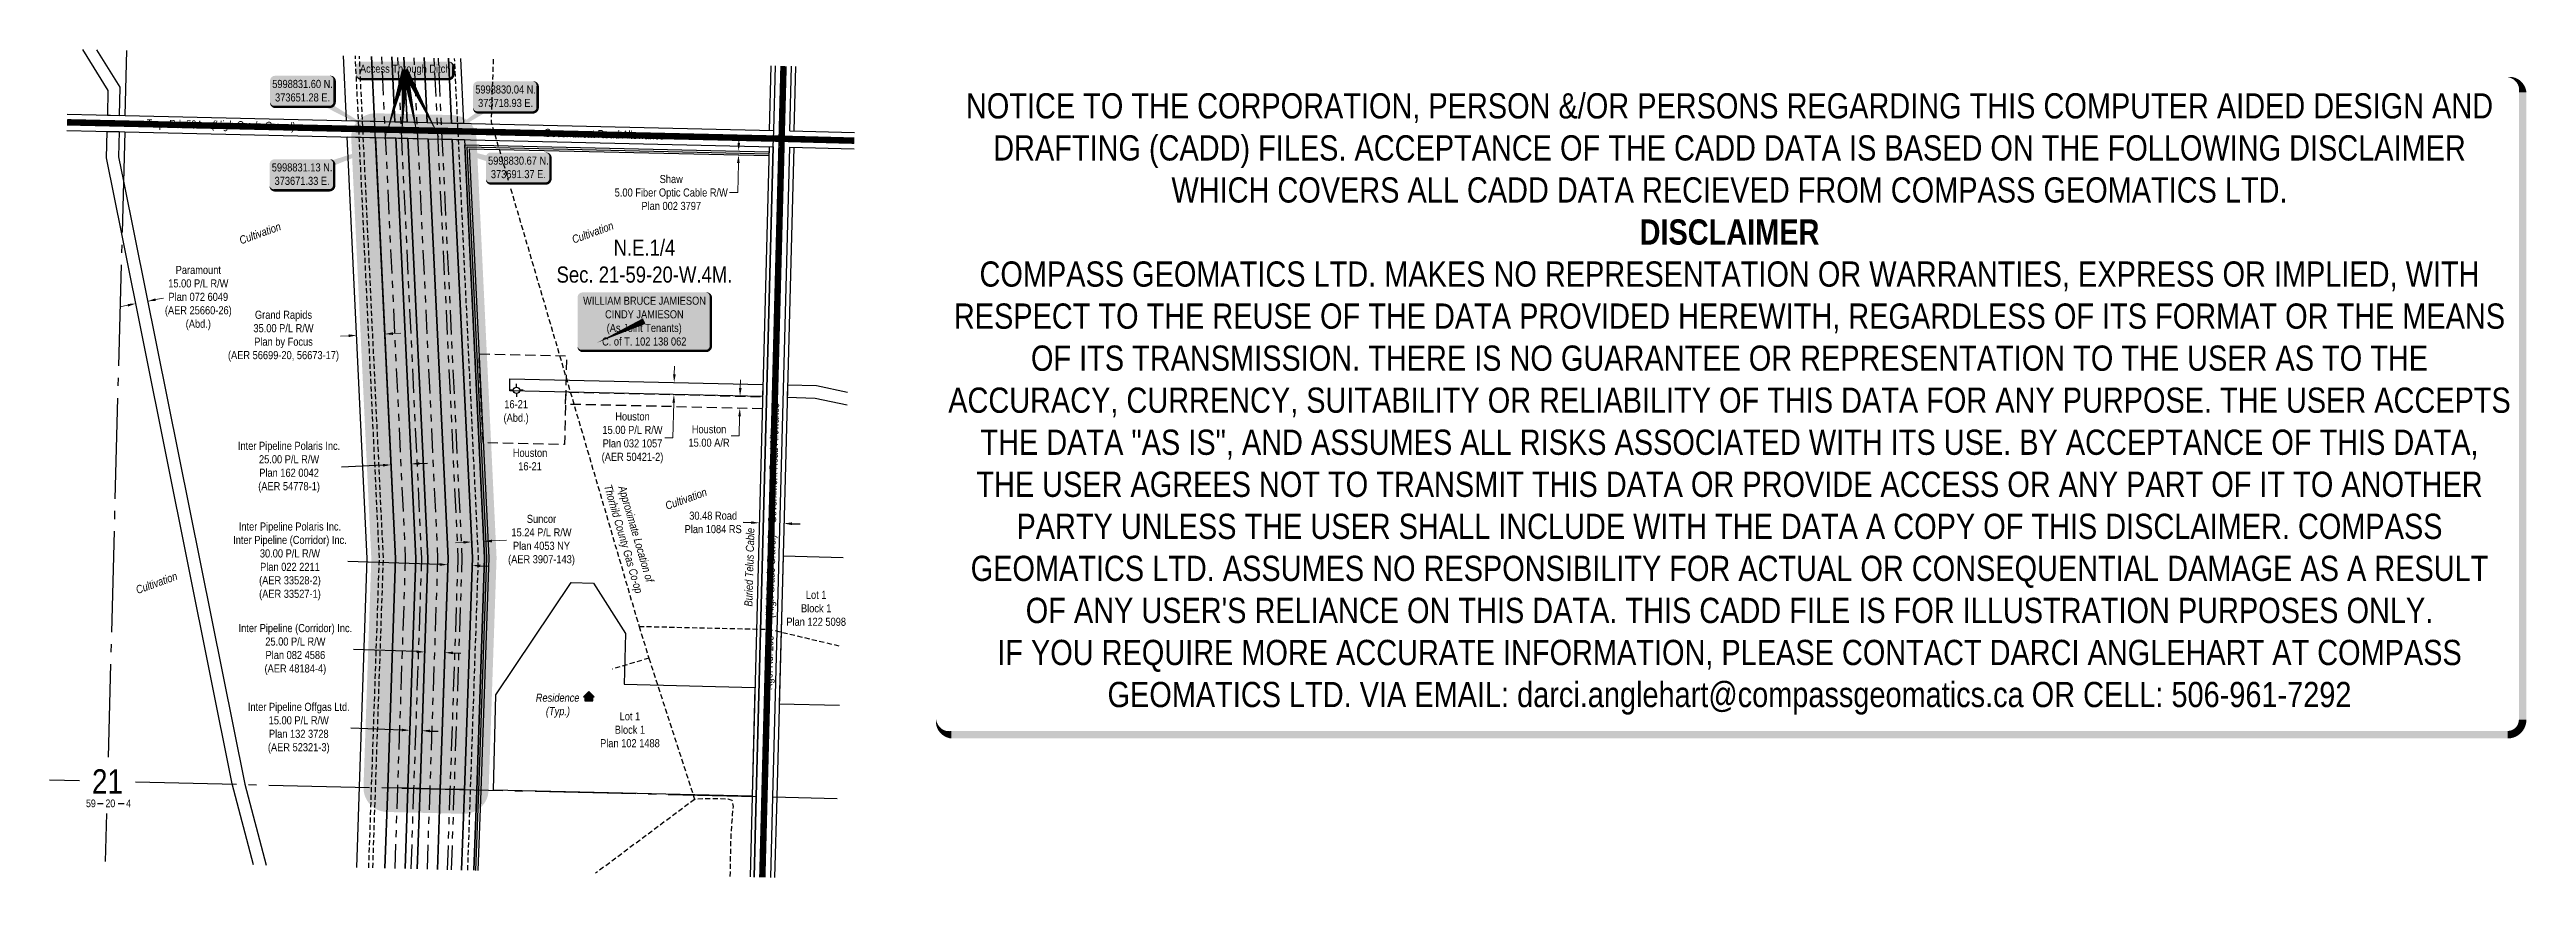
# Model space of a CAD drawing. Extents: x 373235 to 376303, y 5997911 to 5998941.
import ezdxf
from ezdxf.enums import TextEntityAlignment as Align

# ---------------------------------------------------------------- set-up
doc = ezdxf.new("R2010")
doc.units = 0
doc.header["$LTSCALE"] = 5
doc.header["$PDSIZE"] = 0.5
for name, pattern in [('foc-ACCESSROAD', [3.75, 2.5, -1.25]), ('foc-DRILLPATH', [14.75, 6, -1.75, 1.75, -1.75, 1.75, -1.75]), ('foc-QUARTERLINE', [33, 25, -3, 2, -3]), ('UG_PIPE', [1.875, 1.25, -0.625])]:
    doc.linetypes.add(name, pattern=pattern)
doc.layers.get('Defpoints').update_dxf_attribs({"color": 9})
for name, color, linetype in [('10', 1, 'Continuous'), ('9', 3, 'Continuous'), ('AS-CABLE', 224, 'foc-CABLE'), ('AS-OWNER', 7, 'Continuous'), ('AS-PIPE-UG', 44, 'UG_PIPE'), ('AS-PIPE-UG-T', 44, 'Continuous'), ('AS-RESIDENCE', 14, 'Continuous'), ('AS-ROADS', 254, 'Continuous'), ('AS-TELEPHONE-T', 224, 'Continuous'), ('AS-TELUS', 224, 'foc-TEL'), ('C-RW', 13, 'Continuous'), ('C-SYMBOL', 7, 'Continuous'), ('DETAIL-T', 7, 'Continuous'), ('F-AR', 190, 'foc-ACCESSROAD'), ('F-RW', 190, 'Continuous'), ('F-WS', 190, 'foc-ACCESSROAD'), ('F-WS-S', 8, 'Continuous'), ('L-QSEC', 8, 'foc-QUARTERLINE'), ('L-ROAD-T', 7, 'Continuous'), ('L-SEC', 7, 'Continuous'), ('L-SECLBL', 7, 'Continuous'), ('L-TITLEDB', 4, 'Continuous'), ('L-TITLEDB-T', 4, 'Continuous'), ('P-BUFFER-H 30m', 51, 'Continuous'), ('P-PDRILLPATH', 12, 'foc-DRILLPATH'), ('P-PROPOSED', 10, 'Continuous'), ('P-PROPOSED-T', 10, 'Continuous')]:
    doc.layers.add(name, color=color, linetype=linetype)
doc.layers.add('DISCLAIMER', color=7, linetype='Continuous', plot=False)
doc.layers.add('F-RW-T', color=190, linetype='Continuous', lineweight=9)
doc.layers.add('T-TEXT', color=48, linetype='Continuous', lineweight=18)
for name, color, linetype, true_color in [('P-REPAIR-BLUE-H', 7, 'Continuous', 0xa0d6fd), ('P-REPAIR-BROWN-H', 7, 'Continuous', 0xe7d5cf), ('P-REPAIR-GREEN-H', 7, 'Continuous', 0xd9ffb3), ('P-REPAIR-PURPLE-H', 7, 'Continuous', 0xeeddfd)]:
    doc.layers.add(name, color=color, linetype=linetype, true_color=true_color)
doc.styles.add('175L', font='ARIALN.TTF', dxfattribs={"height": 20})
doc.styles.add('80', font='ARIALN.TTF', dxfattribs={"height": 10})
doc.styles.add('80CG', font='ARIALN.TTF', dxfattribs={"height": 10})
doc.styles.add('80L', font='ARIALN.TTF', dxfattribs={"height": 10})
doc.styles.add('80LS', font='ARIALNI.TTF', dxfattribs={"height": 10})
doc.styles.add('foc-LtypeFont', font='ARIALN.TTF', dxfattribs={"height": 7.35})
doc.styles.add('SIMPLEX', font='ARIALN.TTF')
doc.linetypes.add('foc-CABLE', pattern='A,2,-1,["C",foc-LtypeFont,S=0.2,R=0,X=-0.625,Y=-0.75],-1.24,8', length=12.24)
doc.linetypes.add('foc-TEL', pattern='A,2,-1,["T",foc-LtypeFont,S=0.2,R=0,X=-0.425,Y=-0.75],-1.24,8', length=12.24)
doc.linetypes.add('foc-TEL-NOLINE', pattern='A,0,-2,["T",foc-LtypeFont,S=0.2,R=0,X=-0.425,Y=-0.75],-10.24', length=12.24)
doc.dimstyles.new('Compass 5 000', dxfattribs={"dimscale": 5, "dimtxt": 9, "dimasz": 2, "dimexe": 0.2, "dimexo": 0.0625, "dimgap": 0.5, "dimtad": 0, "dimtih": 1, "dimtoh": 1, "dimzin": 0, "dimdsep": 46, "dimtxsty": '80CG', "dimcen": 0.1, "dimse1": 1, "dimse2": 1, "dimclrd": 256, "dimclrt": 256, "dimaunit": 1, "dimadec": 4, "dimazin": 0, "dimtfac": 0.06, "dimtofl": 0, "dimtmove": 0, "dimatfit": 1, "dimfxl": 0.2, "dimtolj": 1, "dimtzin": 0, "dimlwd": -1, "dimarcsym": 0})

# ---------------------------------------------------------------- blocks, each defined once
blk = doc.blocks.new('L-SECLBL')
at = {"layer": '9', "color": 7}
for p, q in [((-5.1, -27.8), (-12.3, -27.8)), ((20.7, -27.8), (13.5, -27.8))]:
    blk.add_line(p, q, dxfattribs=at)
at = {"layer": '10', "color": 2, "style": 'SIMPLEX'}
blk.add_attdef('SEC', text='', height=30, dxfattribs=at).set_placement((0, 0), align=Align.MIDDLE)
at = {"layer": '10', "color": 5, "style": '80L'}
blk.add_attdef('TWP', text='', height=9.5, dxfattribs=at).set_placement((-14.4, -27.4), align=Align.MIDDLE_RIGHT)
blk.add_attdef('RGE', text='', height=9.5, dxfattribs=at).set_placement((3.6, -27.4), align=Align.MIDDLE_CENTER)
blk.add_attdef('MER', text='', height=9.5, dxfattribs=at).set_placement((23.2, -27.4), align=Align.MIDDLE_LEFT)
blk = doc.blocks.new('*D434')
at = {"layer": 'Defpoints', "color": 0, "transparency": 16777216}
for p in [(373682, 5998115.7), (373697, 5998115.2), (373681.4, 5998097.5)]:
    blk.add_point(p, dxfattribs=at)
at = {"layer": 'P-PROPOSED-T', "color": 240, "transparency": 16777216}
for p, q in [((373671.4, 5998097.8), (373608.3, 5998100)), ((373706.4, 5998096.6), (373716.4, 5998096.3))]:
    blk.add_line(p, q, dxfattribs=at)
for points in [[(373671.5, 5998099.5), (373671.4, 5998096.2), (373681.4, 5998097.5)], [(373706.5, 5998098.3), (373706.3, 5998095), (373696.4, 5998097)]]:
    blk.add_solid(points, dxfattribs=at)
at = {"layer": 'P-PROPOSED-T', "transparency": 16777216, "insert": (373543.8, 5998100), "char_height": 10, "attachment_point": 5, "style": '80CG'}
blk.add_mtext('\\A1;Inter Pipeline Offgas Ltd.\\P15.00 P/L R/W\\PPlan 132 3728\\P(AER 52321-3)', dxfattribs=at)
blk = doc.blocks.new('*D435')
at = {"layer": 'Defpoints', "color": 0, "transparency": 16777216}
for p in [(373700.4, 5998214), (373725.4, 5998213.1), (373699.7, 5998194.5)]:
    blk.add_point(p, dxfattribs=at)
at = {"layer": 'P-PROPOSED-T', "color": 240, "transparency": 16777216}
for p, q in [((373689.7, 5998194.9), (373611.4, 5998197.6)), ((373734.7, 5998193.3), (373744.7, 5998193))]:
    blk.add_line(p, q, dxfattribs=at)
for points in [[(373689.8, 5998196.5), (373689.7, 5998193.2), (373699.7, 5998194.5)], [(373734.8, 5998195), (373734.7, 5998191.7), (373724.7, 5998193.7)]]:
    blk.add_solid(points, dxfattribs=at)
at = {"layer": 'P-PROPOSED-T', "transparency": 16777216, "insert": (373539.6, 5998197.6), "char_height": 10, "attachment_point": 5, "style": '80CG'}
blk.add_mtext('\\A1;Inter Pipeline (Corridor) Inc.\\P25.00 P/L R/W\\PPlan 082 4586\\P(AER 48184-4)', dxfattribs=at)
blk = doc.blocks.new('*D436')
at = {"layer": 'Defpoints', "color": 0, "transparency": 16777216}
for p in [(373728.4, 5998302.6), (373727.5, 5998273.6), (373757.4, 5998272.5)]:
    blk.add_point(p, dxfattribs=at)
at = {"layer": 'P-PROPOSED-T', "color": 240, "transparency": 16777216}
for p, q in [((373718.5, 5998302.9), (373604.7, 5998306.8)), ((373768.4, 5998301.2), (373778.4, 5998300.9))]:
    blk.add_line(p, q, dxfattribs=at)
for points in [[(373718.5, 5998304.6), (373718.4, 5998301.3), (373728.4, 5998302.6)], [(373768.5, 5998302.9), (373768.4, 5998299.6), (373758.4, 5998301.6)]]:
    blk.add_solid(points, dxfattribs=at)
at = {"layer": 'P-PROPOSED-T', "transparency": 16777216, "insert": (373532.9, 5998306.8), "char_height": 10, "attachment_point": 5, "style": '80CG'}
blk.add_mtext('\\A1;Inter Pipeline Polaris Inc.\\PInter Pipeline (Corridor) Inc. \\P30.00 P/L R/W\\PPlan 022 2211\\P(AER 33528-2)\\P(AER 33527-1)', dxfattribs=at)
blk = doc.blocks.new('*D437')
at = {"layer": 'Defpoints', "color": 0, "transparency": 16777216}
for p in [(373754.8, 5998394), (373770, 5998394.8), (373773, 5998331.5)]:
    blk.add_point(p, dxfattribs=at)
at = {"layer": 'F-RW-T', "transparency": 16777216}
for p, q in [((373747.8, 5998330.3), (373737.8, 5998329.8)), ((373783, 5998332), (373801.2, 5998332.9))]:
    blk.add_line(p, q, dxfattribs=at)
for points in [[(373747.7, 5998332), (373747.9, 5998328.7), (373757.8, 5998330.8)], [(373782.9, 5998333.7), (373783.1, 5998330.3), (373773, 5998331.5)]]:
    blk.add_solid(points, dxfattribs=at)
at = {"layer": 'F-RW-T', "transparency": 16777216, "insert": (373844.4, 5998332.9), "char_height": 10, "attachment_point": 5, "style": '80CG'}
blk.add_mtext('\\A1;Suncor\\P15.24 P/L R/W\\PPlan 4053 NY\\P(AER 3907-143)', dxfattribs=at)
blk = doc.blocks.new('*D438')
at = {"layer": 'Defpoints', "color": 0, "transparency": 16777216}
for p in [(373356.6, 5998629), (373374, 5998466), (373388.8, 5998469)]:
    blk.add_point(p, dxfattribs=at)
at = {"layer": 'F-RW-T', "transparency": 16777216}
for p, q in [((373366.4, 5998631), (373376.2, 5998633)), ((373332, 5998624.1), (373322.2, 5998622.1))]:
    blk.add_line(p, q, dxfattribs=at)
for points in [[(373366.1, 5998632.6), (373366.7, 5998629.4), (373356.6, 5998629)], [(373331.7, 5998625.7), (373332.3, 5998622.4), (373341.8, 5998626.1)]]:
    blk.add_solid(points, dxfattribs=at)
at = {"layer": 'F-RW-T', "transparency": 16777216, "insert": (373419.4, 5998633), "char_height": 10, "attachment_point": 5, "style": '80CG'}
blk.add_mtext('\\A1;Paramount\\P15.00 P/L R/W\\PPlan 072 6049\\P(AER 25660-26)\\P(Abd.)', dxfattribs=at)
blk = doc.blocks.new('*D439')
at = {"layer": 'Defpoints', "color": 0, "transparency": 16777216}
for p in [(373615.4, 5998588.2), (373615.4, 5998586.8), (373650.3, 5998589.9)]:
    blk.add_point(p, dxfattribs=at)
at = {"layer": 'F-RW-T', "transparency": 16777216}
for p, q in [((373605.4, 5998586.3), (373595.5, 5998585.8)), ((373660.4, 5998588.9), (373670.4, 5998589.4))]:
    blk.add_line(p, q, dxfattribs=at)
for points in [[(373605.4, 5998588), (373605.5, 5998584.6), (373615.4, 5998586.8)], [(373660.3, 5998590.6), (373660.5, 5998587.3), (373650.4, 5998588.4)]]:
    blk.add_solid(points, dxfattribs=at)
at = {"layer": 'F-RW-T', "transparency": 16777216, "insert": (373524.9, 5998585.8), "char_height": 10, "attachment_point": 5, "style": '80CG'}
blk.add_mtext('\\A1;Grand Rapids\\P35.00 P/L R/W\\PPlan by Focus\\P(AER 56699-20, 56673-17)', dxfattribs=at)
blk = doc.blocks.new('*D440')
at = {"layer": 'Defpoints', "color": 0, "transparency": 16777216}
for p in [(374116.3, 5998437.6), (374146.8, 5998436.9), (374114.1, 5998354.5)]:
    blk.add_point(p, dxfattribs=at)
at = {"layer": 'L-TITLEDB-T', "transparency": 16777216}
for p, q in [((374104.1, 5998354.7), (374094.1, 5998355)), ((374154.6, 5998353.4), (374164.6, 5998353.1))]:
    blk.add_line(p, q, dxfattribs=at)
for points in [[(374104.2, 5998356.4), (374104.1, 5998353.1), (374114.1, 5998354.5)], [(374154.6, 5998355.1), (374154.5, 5998351.7), (374144.6, 5998353.7)]]:
    blk.add_solid(points, dxfattribs=at)
at = {"layer": 'L-TITLEDB-T', "transparency": 16777216, "insert": (374057, 5998355), "char_height": 10, "attachment_point": 5, "style": '80CG'}
blk.add_mtext('\\A1;30.48 Road\\PPlan 1084 RS', dxfattribs=at)
blk = doc.blocks.new('*D442')
at = {"layer": 'Defpoints', "color": 0, "transparency": 16777216}
for p in [(373928.8, 5998818.7), (373928.7, 5998813.7), (374088.4, 5998810.2)]:
    blk.add_point(p, dxfattribs=at)
at = {"layer": 'F-RW-T', "transparency": 16777216}
for p, q in [((374088.8, 5998825.2), (374089, 5998835.2)), ((374088.2, 5998800.2), (374087.4, 5998763.7)), ((374087.4, 5998763.7), (374077.4, 5998763.7))]:
    blk.add_line(p, q, dxfattribs=at)
for points in [[(374087.1, 5998825.2), (374090.4, 5998825.1), (374088.5, 5998815.2)], [(374086.5, 5998800.2), (374089.9, 5998800.2), (374088.4, 5998810.2)]]:
    blk.add_solid(points, dxfattribs=at)
at = {"layer": 'F-RW-T', "transparency": 16777216, "insert": (374005.1, 5998763.7), "char_height": 10, "attachment_point": 5, "style": '80CG'}
blk.add_mtext('\\A1;Shaw\\P5.00 Fiber Optic Cable R/W\\PPlan 002 3797', dxfattribs=at)
blk = doc.blocks.new('GABD')
for p, q in [((-0.81, 0), (-1.62, 0)), ((0, 0.81), (0, 1.62)), ((1.62, 0), (0.81, 0)), ((0, -0.81), (0, -1.62))]:
    blk.add_line(p, q)
blk.add_circle((0, 0), 0.8)
blk = doc.blocks.new('*U447')
h = blk.add_hatch(color=254)
edge = h.paths.add_edge_path()
edge.add_line((-34, -20), (34, -20))
edge.add_arc((34, -14), 6, 270, 360)
edge.add_line((40, -14), (40, 12.5))
edge.add_arc((34, 12.5), 6, 0, 90)
edge.add_line((34, 18.5), (-34, 18.5))
edge.add_arc((-34, 12.5), 6, 90, 180)
edge.add_line((-40, 12.5), (-40, -14))
edge.add_arc((-34, -14), 6, 180, 270)
at = {"color": 1, "flags": 128}
blk.add_lwpolyline([(-34, -20, 3, 3, 0), (34, -20, 3, 3, 0.414214), (40, -14, 3, 3, 0), (40, 12.5, 3, 0, 0.414214), (34, 18.5, 0, 0, 0), (-34, 18.5, 0, 0, 0.414214), (-40, 12.5, 0, 0, 0), (-40, -14, 0, 3, 0.414214)], format="xyseb", close=True, dxfattribs=at)
blk.add_lwpolyline([(103.1, -58.3, 0, 10, 0), (0, 0, 5, 5, 0)], format="xyseb", dxfattribs=at)
at = {"color": 1, "style": '80'}
blk.add_attdef('ENTER_TEXT_001', (-36, -5), '', height=10, dxfattribs=at)
blk = doc.blocks.new('*D444')
at = {"layer": 'Defpoints', "color": 0, "transparency": 16777216}
for p in [(373656.8, 5998454.1), (373681.8, 5998455.3), (373658.1, 5998426.3)]:
    blk.add_point(p, dxfattribs=at)
at = {"layer": 'P-PROPOSED-T', "color": 240, "transparency": 16777216}
for p, q in [((373648.2, 5998425.8), (373596.7, 5998423.4)), ((373693.1, 5998428), (373703.1, 5998428.4))]:
    blk.add_line(p, q, dxfattribs=at)
for points in [[(373648.1, 5998427.5), (373648.2, 5998424.2), (373658.1, 5998426.3)], [(373693, 5998429.6), (373693.2, 5998426.3), (373683.1, 5998427.5)]]:
    blk.add_solid(points, dxfattribs=at)
at = {"layer": 'P-PROPOSED-T', "transparency": 16777216, "insert": (373531.8, 5998423.4), "char_height": 10, "attachment_point": 5, "style": '80CG'}
blk.add_mtext('\\A1;Inter Pipeline Polaris Inc. \\P25.00 P/L R/W\\PPlan 162 0042\\P(AER 54778-1)', dxfattribs=at)
blk = doc.blocks.new('*U445')
h = blk.add_hatch(color=255)
edge = h.paths.add_edge_path()
edge.add_line((-54, -11.5), (54, -11.5))
edge.add_arc((54, -5.5), 6, 270, 360)
edge.add_line((60, -5.5), (60, 4))
edge.add_arc((54, 4), 6, 0, 90)
edge.add_line((54, 10), (-54, 10))
edge.add_arc((-54, 4), 6, 90, 180)
edge.add_line((-60, 4), (-60, -5.5))
edge.add_arc((-54, -5.5), 6, 180, 270)
at = {"color": 1, "flags": 128}
blk.add_lwpolyline([(-54, -11.5, 3, 3, 0), (54, -11.5, 3, 3, 0.414214), (60, -5.5, 3, 3, 0), (60, 4, 3, 0, 0.414214), (54, 10, 0, 0, 0), (-54, 10, 0, 0, 0.414214), (-60, 4, 0, 0, 0), (-60, -5.5, 0, 3, 0.414214)], format="xyseb", close=True, dxfattribs=at)
for points in [[(-3.9, -84.6, 0, 7.5, 0), (0, 0, 0, 0, 0)], [(16.1, -85, 0, 7.5, 0), (0, 0, 0, 0, 0)]]:
    blk.add_lwpolyline(points, format="xyseb", dxfattribs=at)
at = {"color": 1, "style": '80'}
blk.add_attdef('ENTER_TEXT_001', (-26.8, -4.9), '', height=10, dxfattribs=at)
blk = doc.blocks.new('*U448')
h = blk.add_hatch(color=254)
edge = h.paths.add_edge_path()
edge.add_line((-34, -20), (34, -20))
edge.add_arc((34, -14), 6, 270, 360)
edge.add_line((40, -14), (40, 12.5))
edge.add_arc((34, 12.5), 6, 0, 90)
edge.add_line((34, 18.5), (-34, 18.5))
edge.add_arc((-34, 12.5), 6, 90, 180)
edge.add_line((-40, 12.5), (-40, -14))
edge.add_arc((-34, -14), 6, 180, 270)
at = {"color": 1, "flags": 128}
blk.add_lwpolyline([(-80.8, -53, 0, 10, 0), (0, 0, 5, 5, 0)], format="xyseb", dxfattribs=at)
blk.add_lwpolyline([(-34, -20, 3, 3, 0), (34, -20, 3, 3, 0.414214), (40, -14, 3, 3, 0), (40, 12.5, 3, 0, 0.414214), (34, 18.5, 0, 0, 0), (-34, 18.5, 0, 0, 0.414214), (-40, 12.5, 0, 0, 0), (-40, -14, 0, 3, 0.414214)], format="xyseb", close=True, dxfattribs=at)
at = {"color": 1, "style": '80'}
blk.add_attdef('ENTER_TEXT_001', (-36, -5), '', height=10, dxfattribs=at)
blk = doc.blocks.new('*U446')
h = blk.add_hatch(color=254)
edge = h.paths.add_edge_path()
edge.add_line((-34, -20), (34, -20))
edge.add_arc((34, -14), 6, 270, 360)
edge.add_line((40, -14), (40, 12.5))
edge.add_arc((34, 12.5), 6, 0, 90)
edge.add_line((34, 18.5), (-34, 18.5))
edge.add_arc((-34, 12.5), 6, 90, 180)
edge.add_line((-40, 12.5), (-40, -14))
edge.add_arc((-34, -14), 6, 180, 270)
at = {"color": 1, "flags": 128}
blk.add_lwpolyline([(123.7, 44.7, 0, 10, 0), (0, 0, 5, 5, 0)], format="xyseb", dxfattribs=at)
blk.add_lwpolyline([(-34, -20, 3, 3, 0), (34, -20, 3, 3, 0.414214), (40, -14, 3, 3, 0), (40, 12.5, 3, 0, 0.414214), (34, 18.5, 0, 0, 0), (-34, 18.5, 0, 0, 0.414214), (-40, 12.5, 0, 0, 0), (-40, -14, 0, 3, 0.414214)], format="xyseb", close=True, dxfattribs=at)
at = {"color": 1, "style": '80'}
blk.add_attdef('ENTER_TEXT_001', (-36, -5), '', height=10, dxfattribs=at)
blk = doc.blocks.new('*U443')
h = blk.add_hatch(color=254)
edge = h.paths.add_edge_path()
edge.add_line((-34, -20), (34, -20))
edge.add_arc((34, -14), 6, 270, 360)
edge.add_line((40, -14), (40, 12.5))
edge.add_arc((34, 12.5), 6, 0, 90)
edge.add_line((34, 18.5), (-34, 18.5))
edge.add_arc((-34, 12.5), 6, 90, 180)
edge.add_line((-40, 12.5), (-40, -14))
edge.add_arc((-34, -14), 6, 180, 270)
at = {"color": 1, "flags": 128}
blk.add_lwpolyline([(-124.2, 35.9, 0, 10, 0), (0, 0, 5, 5, 0)], format="xyseb", dxfattribs=at)
blk.add_lwpolyline([(-34, -20, 3, 3, 0), (34, -20, 3, 3, 0.414214), (40, -14, 3, 3, 0), (40, 12.5, 3, 0, 0.414214), (34, 18.5, 0, 0, 0), (-34, 18.5, 0, 0, 0.414214), (-40, 12.5, 0, 0, 0), (-40, -14, 0, 3, 0.414214)], format="xyseb", close=True, dxfattribs=at)
at = {"color": 1, "style": '80'}
blk.add_attdef('ENTER_TEXT_001', (-36, -5), '', height=10, dxfattribs=at)
blk = doc.blocks.new('*U474')
h = blk.add_hatch(color=59)
edge = h.paths.add_edge_path()
edge.add_line((-76.5, -37), (76.5, -37))
edge.add_arc((76.5, -31), 6, 270, 360)
edge.add_line((82.5, -31), (82.5, 29.5))
edge.add_arc((76.5, 29.5), 6, 0, 90)
edge.add_line((76.5, 35.5), (-76.5, 35.5))
edge.add_arc((-76.5, 29.5), 6, 90, 180)
edge.add_line((-82.5, 29.5), (-82.5, -31))
edge.add_arc((-76.5, -31), 6, 180, 270)
at = {"color": 1, "flags": 128}
blk.add_lwpolyline([(-76.5, -37, 3, 3, 0), (76.5, -37, 3, 3, 0.414214), (82.5, -31, 3, 3, 0), (82.5, 29.5, 3, 0, 0.414214), (76.5, 35.5, 0, 0, 0), (-76.5, 35.5, 0, 0, 0.414214), (-82.5, 29.5, 0, 0, 0), (-82.5, -31, 0, 3, 0.414214)], format="xyseb", close=True, dxfattribs=at)
blk.add_lwpolyline([(-58.4, -26.8, 0, 7.5, 0), (0, 0, 0, 0, 0)], format="xyseb", dxfattribs=at)
at = {"color": 1, "style": '80'}
blk.add_attdef('ENTER_TEXT_001', (-36, -5), '', height=10, dxfattribs=at)
blk = doc.blocks.new('res_occ')
for points in [[(0.1, 0.89), (-1.26, -0.37), (1.46, -0.37)], [(-0.9, -1.43), (1.1, -1.43), (1.1, -0.37), (-0.9, -0.37)]]:
    blk.add_hatch(color=14).paths.add_polyline_path(points)
at = {"color": 14}
for points in [[(0.1, 0.89), (-1.26, -0.37), (1.46, -0.37)], [(-0.9, -1.43), (1.1, -1.43), (1.1, -0.37), (-0.9, -0.37)]]:
    blk.add_lwpolyline(points, close=True, dxfattribs=at)
blk = doc.blocks.new('*D475')
at = {"layer": 'Defpoints', "color": 0, "transparency": 16777216}
for p in [(373981.5, 5998514), (373981.9, 5998529), (374008.4, 5998513.4)]:
    blk.add_point(p, dxfattribs=at)
at = {"layer": 'F-RW-T', "transparency": 16777216}
for p, q in [((374008.9, 5998538.4), (374009.2, 5998548.4)), ((374008.1, 5998503.4), (374007.1, 5998459.8)), ((374007.1, 5998459.8), (373997.1, 5998459.8))]:
    blk.add_line(p, q, dxfattribs=at)
for points in [[(374007.3, 5998538.4), (374010.6, 5998538.3), (374008.7, 5998528.4)], [(374006.5, 5998503.4), (374009.8, 5998503.3), (374008.4, 5998513.4)]]:
    blk.add_solid(points, dxfattribs=at)
at = {"layer": 'F-RW-T', "transparency": 16777216, "insert": (373957.1, 5998459.8), "char_height": 10, "attachment_point": 5, "style": '80CG'}
blk.add_mtext('\\A1;Houston\\P15.00 P/L R/W\\PPlan 032 1057\\P(AER 50421-2)', dxfattribs=at)
blk = doc.blocks.new('*D476')
at = {"layer": 'Defpoints', "color": 0, "transparency": 16777216}
for p in [(374064.9, 5998512.1), (374064.6, 5998497.1), (374090, 5998496.5)]:
    blk.add_point(p, dxfattribs=at)
at = {"layer": 'F-RW-T', "transparency": 16777216}
for p, q in [((374090.5, 5998521.5), (374090.8, 5998531.5)), ((374089.7, 5998486.5), (374089.2, 5998462.1)), ((374089.2, 5998462.1), (374079.2, 5998462.1))]:
    blk.add_line(p, q, dxfattribs=at)
for points in [[(374088.9, 5998521.5), (374092.2, 5998521.4), (374090.3, 5998511.5)], [(374088.1, 5998486.5), (374091.4, 5998486.4), (374090, 5998496.5)]]:
    blk.add_solid(points, dxfattribs=at)
at = {"layer": 'F-RW-T', "transparency": 16777216, "insert": (374051.9, 5998462.1), "char_height": 10, "attachment_point": 5, "style": '80CG'}
blk.add_mtext('\\A1;Houston\\P15.00 A/R', dxfattribs=at)
blk = doc.blocks.new('Disclaimer_Legal')
at = {"layer": 'DISCLAIMER', "color": 254, "flags": 128}
blk.add_lwpolyline([(-3613, -1105, 37.5, 37.5, 0), (4096, -1105, 37.5, 37.5, 0.414214), (4171, -1030, 37.5, 37.5, 0), (4171, 2079, 37.5, 0, 0.414214), (4096, 2154, 0, 0, 0), (-3613, 2154, 0, 0, 0.414214), (-3688, 2079, 0, 0, 0), (-3688, -1030, 0, 37.5, 0.414214)], format="xyseb", close=True, dxfattribs=at)
at = {"layer": 'DISCLAIMER', "color": 254, "insert": (242, 534), "char_height": 125, "width": 7717.57, "attachment_point": 5, "style": '80'}
blk.add_mtext('NOTICE TO THE CORPORATION, PERSON &/OR PERSONS REGARDING THIS COMPUTER AIDED DESIGN AND DRAFTING (CADD) FILES. ACCEPTANCE OF THE CADD DATA IS BASED ON THE FOLLOWING DISCLAIMER WHICH COVERS ALL CADD DATA RECIEVED FROM COMPASS GEOMATICS LTD.\\P{\\fArial Narrow|b1|i0|c0|p34;DISCLAIMER}\\PCOMPASS GEOMATICS LTD. MAKES NO REPRESENTATION OR WARRANTIES, EXPRESS OR IMPLIED, WITH RESPECT TO THE REUSE OF THE DATA PROVIDED HEREWITH, REGARDLESS OF ITS FORMAT OR THE MEANS OF ITS TRANSMISSION. THERE IS NO GUARANTEE OR REPRESENTATION TO THE USER AS TO THE ACCURACY, CURRENCY, SUITABILITY OR RELIABILITY OF THIS DATA FOR ANY PURPOSE. THE USER ACCEPTS THE DATA "AS IS", AND ASSUMES ALL RISKS ASSOCIATED WITH ITS USE. BY ACCEPTANCE OF THIS DATA, THE USER AGREES NOT TO TRANSMIT THIS DATA OR PROVIDE ACCESS OR ANY PART OF IT TO ANOTHER PARTY UNLESS THE USER SHALL INCLUDE WITH THE DATA A COPY OF THIS DISCLAIMER. COMPASS GEOMATICS LTD. ASSUMES NO RESPONSIBILITY FOR ACTUAL OR CONSEQUENTIAL DAMAGE AS A RESULT OF ANY USER\'S RELIANCE ON THIS DATA. THIS CADD FILE IS FOR ILLUSTRATION PURPOSES ONLY.\\PIF YOU REQUIRE MORE ACCURATE INFORMATION, PLEASE CONTACT DARCI ANGLEHART AT COMPASS GEOMATICS LTD. VIA EMAIL: darci.anglehart@compassgeomatics.ca OR CELL: 506-961-7292', dxfattribs=at)

msp = doc.modelspace()

# ---------------------------------------------------------------- hatches: boundary and pattern name
at = {"layer": 'P-BUFFER-H 30m'}
h = msp.add_hatch(color=256, dxfattribs=at)
h.dxf.hatch_style = 1
h.paths.add_polyline_path([(373788.741, 5998310.075, 0.02048955), (373788.724, 5998312.532), (373763.933, 5998831.124, 0.39362686), (373734.658, 5998859.684), (373639.445, 5998861.877, 0.43510437), (373608.788, 5998830.452), (373633.656, 5998310.25), (373623.98, 5998027.261, 0.41736837), (373653.26, 5997996.244), (373748.239, 5997994.019, 0.41106582), (373778.924, 5998022.986)])
h.paths.add_polyline_path([(373748.942, 5998024.011), (373718.948, 5998024.714), (373693.954, 5998025.299), (373678.957, 5998025.651), (373653.962, 5998026.236), (373653.972, 5998026.509), (373663.681, 5998310.454), (373638.754, 5998831.885), (373663.81, 5998831.307), (373678.844, 5998830.961), (373703.9, 5998830.384), (373733.967, 5998829.692), (373758.758, 5998311.1)], flags=16)
at = {"layer": 'P-REPAIR-BLUE-H'}
h = msp.add_hatch(color=256, dxfattribs=at)
h.dxf.hatch_style = 1
h.paths.add_polyline_path([(373748.942, 5998024.011), (373718.948, 5998024.714), (373728.734, 5998310.896), (373703.9, 5998830.384), (373733.967, 5998829.692), (373758.758, 5998311.1)])
at = {"layer": 'P-REPAIR-BROWN-H'}
h = msp.add_hatch(color=256, dxfattribs=at)
h.dxf.hatch_style = 1
h.paths.add_polyline_path([(373678.957, 5998025.651), (373653.962, 5998026.236), (373653.972, 5998026.509), (373663.681, 5998310.454), (373638.754, 5998831.885), (373663.81, 5998831.307), (373688.701, 5998310.624)])
at = {"layer": 'P-REPAIR-GREEN-H'}
h = msp.add_hatch(color=256, dxfattribs=at)
h.dxf.hatch_style = 1
h.paths.add_polyline_path([(373693.954, 5998025.299), (373678.957, 5998025.651), (373688.701, 5998310.624), (373663.81, 5998831.307), (373678.844, 5998830.961), (373703.713, 5998310.726)])
at = {"layer": 'P-REPAIR-PURPLE-H'}
h = msp.add_hatch(color=256, dxfattribs=at)
h.dxf.hatch_style = 1
h.paths.add_polyline_path([(373718.948, 5998024.714), (373693.954, 5998025.299), (373703.713, 5998310.726), (373678.844, 5998830.961), (373703.9, 5998830.384), (373728.734, 5998310.896)])

# ---------------------------------------------------------------- linework, layer by layer
at = {"color": 1, "flags": 128}
for points in [[(373651.282, 5998831.596, 0, 7.5, 0), (373675.232, 5998915.701, 0, 0, 0)], [(373718.934, 5998830.038, 0, 7.5, 0), (373675.232, 5998915.701, 0, 0, 0)]]:
    msp.add_lwpolyline(points, format="xyseb", dxfattribs=at)
at = {"layer": 'AS-CABLE', "flags": 128}
msp.add_lwpolyline([(373763.256, 5997923.951), (373766.645, 5998022.639), (373776.513, 5998311.221), (373752.184, 5998820.139), (374126.088, 5998811.853)], dxfattribs=at)
at = {"layer": 'AS-PIPE-UG'}
for p, q in [((373965.202, 5998226.272), (373977.41, 5998186.804)), ((373977.41, 5998186.804), (373932.087, 5998173.261)), ((373977.41, 5998186.804), (374034.061, 5998011.929))]:
    msp.add_line(p, q, dxfattribs=at)
at = {"layer": 'AS-PIPE-UG', "flags": 128}
for points in [[(373630.547, 5997927.15), (373633.984, 5998027.195), (373643.664, 5998310.318), (373613.902, 5998932.898)], [(373635.546, 5997927.029), (373638.981, 5998027.024), (373648.668, 5998310.352), (373618.914, 5998932.779)], [(373753.138, 5997924.195), (373756.531, 5998022.986), (373766.384, 5998311.152), (373736.802, 5998929.985)], [(373784.576, 5998928.853), (373781.947, 5998851.351), (373803.149, 5998779.031)], [(373806.196, 5998768.638), (373965.202, 5998226.272)], [(373965.202, 5998226.272), (374127.039, 5998222.496), (374215.329, 5998201.541)], [(374034.061, 5998011.929), (373911.485, 5997920.378)], [(374078.173, 5997916.36), (374078.531, 5997921.787), (374078.475, 5997933.535), (374078.767, 5997945.088), (374078.8, 5997957.165), (374079.492, 5997969.444), (374080.259, 5997981.034), (374081.029, 5997992.397), (374082.068, 5998003.115), (374080.727, 5998010.465), (374075.481, 5998012.13), (374066.378, 5998012.677), (374055.576, 5998012.675), (374044.685, 5998012.611), (374034.061, 5998011.929), (374034.37, 5998011.788)]]:
    msp.add_lwpolyline(points, dxfattribs=at)
at = {"layer": 'AS-ROADS', "const_width": 8, "flags": 128}
for points in [[(374117.875, 5997915.403), (374120.486, 5998015.281), (374141.544, 5998820.273, 0.00078138), (374141.544, 5998820.304), (374142.007, 5998840.401), (374144.131, 5998920.331)], [(373256.915, 5998850.742), (373328.57, 5998849.091), (374131.719, 5998830.593, -0.0007977), (374131.751, 5998830.593), (374231.716, 5998827.971)]]:
    msp.add_lwpolyline(points, format="xyb", dxfattribs=at)
at = {"layer": 'AS-TELUS', "linetype": 'foc-TEL-NOLINE', "flags": 128}
msp.add_lwpolyline([(374107.818, 5997915.646), (374110.429, 5998015.544), (374131.487, 5998820.536), (374131.95, 5998840.651), (374134.074, 5998920.57)], dxfattribs=at)
at = {"layer": 'C-RW', "flags": 128}
for points in [[(373650.543, 5997926.668), (373653.972, 5998026.509), (373663.681, 5998310.454), (373633.948, 5998932.423)], [(373633.948, 5998932.423), (373637.791, 5998852.032), (373662.847, 5998851.455), (373659.005, 5998931.829)], [(373659.005, 5998931.829), (373662.847, 5998851.455), (373677.881, 5998851.109), (373674.039, 5998931.473)], [(373674.039, 5998931.473), (373677.881, 5998851.109), (373702.937, 5998850.532), (373699.096, 5998930.879)], [(373699.096, 5998930.879), (373702.937, 5998850.532), (373733.004, 5998849.839), (373729.164, 5998930.166)], [(373650.543, 5997926.668), (373653.972, 5998026.509), (373663.681, 5998310.454), (373638.754, 5998831.885), (373663.81, 5998831.307), (373688.701, 5998310.624), (373678.957, 5998025.651), (373675.537, 5997926.065)], [(373675.537, 5997926.065), (373678.957, 5998025.651), (373688.701, 5998310.624), (373663.81, 5998831.307), (373678.844, 5998830.961), (373703.713, 5998310.726), (373693.948, 5998025.136), (373690.533, 5997925.704)], [(373690.533, 5997925.704), (373693.948, 5998025.136), (373703.713, 5998310.726), (373678.844, 5998830.961), (373703.9, 5998830.384), (373728.734, 5998310.896), (373718.933, 5998024.278), (373715.527, 5997925.101)], [(373715.527, 5997925.101), (373718.933, 5998024.278), (373728.734, 5998310.896), (373703.9, 5998830.384), (373733.967, 5998829.692), (373758.758, 5998311.1), (373748.916, 5998023.248), (373745.52, 5997924.378)]]:
    msp.add_lwpolyline(points, dxfattribs=at)
at = {"layer": 'F-AR', "flags": 128}
msp.add_lwpolyline([(374117.859, 5998495.843), (373874.124, 5998501.453), (373874.469, 5998516.449), (374118.204, 5998510.839)], dxfattribs=at)
at = {"layer": 'F-RW', "flags": 128}
for points in [[(373275.919, 5998940.909), (373307.553, 5998890.115), (373306.837, 5998859.655), (373321.829, 5998859.309), (373322.637, 5998894.228), (373293.829, 5998940.484)], [(373598.868, 5998933.254), (373602.712, 5998852.84), (373637.791, 5998852.032), (373633.948, 5998932.423)], [(373729.164, 5998930.166), (373733.004, 5998849.839), (373748.279, 5998849.487), (373744.439, 5998929.804)], [(373487.926, 5997930.587), (373461.248, 5998030.945), (373324.908, 5998710.6), (373305.622, 5998806.793), (373306.37, 5998839.54), (373321.362, 5998839.195), (373320.64, 5998808.097), (373326.705, 5998777.872), (373476.861, 5998030.582), (373503.544, 5997930.211)], [(373615.551, 5997927.511), (373618.992, 5998027.71), (373628.652, 5998310.216), (373603.676, 5998832.692), (373638.754, 5998831.885), (373663.681, 5998310.454), (373653.972, 5998026.509), (373650.543, 5997926.668)], [(373745.52, 5997924.378), (373748.916, 5998023.248), (373758.758, 5998311.1), (373733.967, 5998829.692), (373749.242, 5998829.34), (373774.011, 5998311.204), (373764.147, 5998022.725), (373760.756, 5997924.011)], [(373760.756, 5997924.011), (373764.147, 5998022.725), (373774.011, 5998311.204), (373749.559, 5998822.698), (374126.143, 5998814.353), (374126.033, 5998809.354), (373754.81, 5998817.58), (373779.015, 5998311.238), (373769.144, 5998022.553), (373765.755, 5997923.891)], [(374118.204, 5998510.839), (373805.162, 5998518.044), (373805.271, 5998533.032), (374118.597, 5998525.882), (374118.204, 5998510.839)], [(374223.555, 5998515.992), (374184.866, 5998524.104), (374149.066, 5998525.036), (374148.673, 5998510.046), (374183.215, 5998509.128), (374223.156, 5998500.754)]]:
    msp.add_lwpolyline(points, dxfattribs=at)
at = {"layer": 'F-WS', "flags": 128}
msp.add_lwpolyline([(373769.396, 5998508.864), (373766.935, 5998563.935), (373875.503, 5998561.436), (373874.469, 5998516.449), (373872.974, 5998451.466), (373772.2, 5998453.785)], close=True, dxfattribs=at)
at = {"layer": 'L-QSEC'}
for p, q in [((373328.801, 5998859.149), (373330.946, 5998939.604)), ((373328.338, 5998839.034), (373307.652, 5998064.358)), ((373235.161, 5998036.072), (373272.338, 5998035.188)), ((373341.6, 5998033.553), (374110.429, 5998015.544)), ((373305.793, 5997994.383), (373304.222, 5997935.015)), ((374130.542, 5998015.03), (374210.396, 5998012.961))]:
    msp.add_line(p, q, dxfattribs=at)
at = {"layer": 'L-SEC'}
for p, q in [((374131.95, 5998840.651), (374134.074, 5998920.57)), ((374152.063, 5998840.098), (374154.188, 5998920.093)), ((373257.184, 5998860.798), (373328.801, 5998859.149)), ((373328.801, 5998859.149), (374131.95, 5998840.651)), ((373256.647, 5998840.685), (373328.338, 5998839.034)), ((373328.338, 5998839.034), (374131.487, 5998820.536)), ((374131.487, 5998820.536), (374110.429, 5998015.544)), ((374151.599, 5998819.983), (374130.542, 5998015.018)), ((374151.599, 5998819.983), (374231.452, 5998817.892)), ((374152.063, 5998840.098), (374231.978, 5998838.005)), ((374110.429, 5998015.544), (374107.818, 5997915.646)), ((374130.542, 5998015.018), (374127.932, 5997915.161))]:
    msp.add_line(p, q, dxfattribs=at)
at = {"layer": 'L-TITLEDB'}
for p, q in [((374126.772, 5998840.77), (374128.895, 5998920.693)), ((374157.241, 5998839.963), (374159.367, 5998919.97)), ((374126.308, 5998820.655), (374105.251, 5998015.679)), ((374156.778, 5998819.848), (374135.72, 5998014.882)), ((374105.251, 5998015.679), (374102.639, 5997915.771)), ((374135.72, 5998014.883), (374133.11, 5997915.036))]:
    msp.add_line(p, q, dxfattribs=at)
at = {"layer": 'L-TITLEDB', "flags": 128}
msp.add_lwpolyline([(374218.199, 5998311.258), (374143.524, 5998313.208), (374138.742, 5998130.393), (374213.417, 5998128.445)], dxfattribs=at)
msp.add_lwpolyline([(374108.78, 5998150.575), (374105.25, 5998015.665), (373784.927, 5998023.168), (373787.651, 5998141.466), (373881.252, 5998280.565), (373908.697, 5998279.886), (373948.429, 5998217.329), (373946.947, 5998154.435)], close=True, dxfattribs=at)
at = {"layer": 'P-PDRILLPATH', "flags": 128}
for points in [[(373663.04, 5997926.366), (373666.464, 5998026.08), (373676.191, 5998310.539), (373646.476, 5998932.126)], [(373683.035, 5997925.885), (373686.453, 5998025.393), (373696.207, 5998310.675), (373666.522, 5998931.651)], [(373703.03, 5997925.403), (373706.441, 5998024.707), (373716.223, 5998310.811), (373686.568, 5998931.176)], [(373728.024, 5997924.8), (373731.426, 5998023.849), (373741.244, 5998310.981), (373711.625, 5998930.582)], [(373733.023, 5997924.68), (373736.423, 5998023.677), (373746.248, 5998311.015), (373716.636, 5998930.463)]]:
    msp.add_lwpolyline(points, dxfattribs=at)
at = {"layer": 'P-PROPOSED', "flags": 128}
for points in [[(373678.957, 5998025.651), (373653.962, 5998026.236), (373653.972, 5998026.509), (373663.681, 5998310.454), (373638.754, 5998831.885), (373663.81, 5998831.307), (373688.701, 5998310.624)], [(373693.954, 5998025.299), (373678.957, 5998025.651), (373688.701, 5998310.624), (373663.81, 5998831.307), (373678.844, 5998830.961), (373703.713, 5998310.726)], [(373718.948, 5998024.714), (373693.954, 5998025.299), (373703.713, 5998310.726), (373678.844, 5998830.961), (373703.9, 5998830.384), (373728.734, 5998310.896)], [(373748.942, 5998024.011), (373718.948, 5998024.714), (373728.734, 5998310.896), (373703.9, 5998830.384), (373733.967, 5998829.692), (373758.758, 5998311.1)]]:
    msp.add_lwpolyline(points, close=True, dxfattribs=at)

# ---------------------------------------------------------------- block references
ref = msp.add_blockref('*U445', (373675.232, 5998915.701))
ref.add_attrib('ENTER_TEXT_001', 'Access Through Ditch', (373619.594, 5998912.171), dxfattribs={"color": 1, "height": 10, "style": '80'})
at = {"layer": 'AS-OWNER', "color": 5}
ref = msp.add_blockref('*U474', (373971.611, 5998604.451), dxfattribs=at)
ref.add_attrib('ENTER_TEXT_001', 'WILLIAM BRUCE JAMIESON', (373895.949, 5998624.71), dxfattribs={"layer": '0', "color": 1, "height": 10, "style": '80'})
ref.add_attrib('ENTER_TEXT_002', 'CINDY JAMIESON', (373923.129, 5998607.866), dxfattribs={"layer": '0', "color": 1, "height": 10, "style": '80'})
ref.add_attrib('ENTER_TEXT_003', '(As Joint Tenants)', (373925.131, 5998591.029), dxfattribs={"layer": '0', "color": 1, "height": 10, "style": '80'})
ref.add_attrib('ENTER_TEXT_004', 'C. of T. 102 138 062', (373919.411, 5998574.185), dxfattribs={"layer": '0', "color": 1, "height": 10, "style": '80'})
at = {"layer": 'AS-RESIDENCE', "color": 2, "xscale": 5, "yscale": 5, "zscale": 5}
msp.add_blockref('res_occ', (373902.536, 5998140.979), dxfattribs=at)
at = {"layer": 'Defpoints', "xscale": 0.25, "yscale": 0.25, "zscale": 0.25}
msp.add_blockref('Disclaimer_Legal', (375255.141, 5998368.25), dxfattribs=at)
at = {"layer": 'DETAIL-T', "color": 5}
ref = msp.add_blockref('*U447', (373548.244, 5998889.842), dxfattribs=dict(at, xscale=0.999522, yscale=0.999522, zscale=0.999522))
ref.add_attrib('ENTER_TEXT_001', '5998831.60 N.', (373510.942, 5998893.259), dxfattribs={"layer": '0', "color": 1, "height": 9.99522, "style": '80'})
ref.add_attrib('ENTER_TEXT_002', '373651.28 E.', (373514.44, 5998876.559), dxfattribs={"layer": '0', "color": 1, "height": 9.99522, "style": '80'})
ref = msp.add_blockref('*U448', (373799.684, 5998882.988), dxfattribs=dict(at, xscale=0.999522, yscale=0.999522, zscale=0.999522))
ref.add_attrib('ENTER_TEXT_001', '5998830.04 N.', (373762.383, 5998886.405), dxfattribs={"layer": '0', "color": 1, "height": 9.99522, "style": '80'})
ref.add_attrib('ENTER_TEXT_002', '373718.93 E.', (373765.881, 5998869.706), dxfattribs={"layer": '0', "color": 1, "height": 9.99522, "style": '80'})
ref = msp.add_blockref('*U446', (373547.672, 5998786.465), dxfattribs=dict(at, xscale=0.999522, yscale=0.999522, zscale=0.999522))
ref.add_attrib('ENTER_TEXT_001', '5998831.13 N.', (373510.371, 5998789.882), dxfattribs={"layer": '0', "color": 1, "height": 9.99522, "style": '80'})
ref.add_attrib('ENTER_TEXT_002', '373671.33 E.', (373513.869, 5998773.182), dxfattribs={"layer": '0', "color": 1, "height": 9.99522, "style": '80'})
ref = msp.add_blockref('*U443', (373815.534, 5998794.817), dxfattribs=dict(at, xscale=0.999522, yscale=0.999522, zscale=0.999522))
ref.add_attrib('ENTER_TEXT_001', '5998830.67 N.', (373778.232, 5998798.234), dxfattribs={"layer": '0', "color": 1, "height": 9.99522, "style": '80'})
ref.add_attrib('ENTER_TEXT_002', '373691.37 E.', (373781.73, 5998781.534), dxfattribs={"layer": '0', "color": 1, "height": 9.99522, "style": '80'})
at = {"layer": 'F-WS-S', "xscale": 5, "yscale": 5, "zscale": 5}
msp.add_blockref('GABD', (373813.485, 5998518.678), dxfattribs=at)
at = {"layer": 'L-SECLBL'}
msp.add_blockref('L-SECLBL', (373306.851, 5998034.367), dxfattribs=at).add_auto_attribs({'SEC': '21', 'TWP': '59', 'RGE': '20', 'MER': '4'})

# ---------------------------------------------------------------- texts
at = {"layer": 'AS-PIPE-UG-T', "insert": (373946.587, 5998409.8), "char_height": 10, "attachment_point": 1, "rotation": 286.339551, "style": '175L'}
msp.add_mtext_dynamic_manual_height_columns('\\pi8.6972;{\\fArial Narrow|b0|i1|c0|p34;Approximate Location of \\P\\pi2.3295;Thorhild County Gas Co-op}', width=142.43525, gutter_width=99.97, heights=[0], dxfattribs=at)
at = {"layer": 'AS-RESIDENCE', "insert": (373837.009, 5998142.883), "char_height": 10, "attachment_point": 1, "style": '80L'}
msp.add_mtext_dynamic_manual_height_columns('\\pi0.32626;{\\fArial Narrow|b0|i1|c0|p34;Residence\\P\\pi12.83;(Typ.)}', width=53.94038, gutter_width=50, heights=[0], dxfattribs=at)
at = {"layer": 'AS-TELEPHONE-T', "insert": (374095.566, 5998250.706), "char_height": 10, "attachment_point": 1, "rotation": 88.473557, "style": '80L'}
msp.add_mtext_dynamic_manual_height_columns('\\pi0.29898;{\\fArial Narrow|b0|i1|c0|p34;Buried Telus Cable}', width=97.23506, gutter_width=50, heights=[0], dxfattribs=at)
at = {"layer": 'C-SYMBOL', "color": 3, "insert": (373971.94, 5998705.44), "char_height": 20, "width": 215.98445, "attachment_point": 2, "style": '175L'}
msp.add_mtext('N.E.1/4\\PSec. 21-59-20-W.4M.', dxfattribs=at)
at = {"layer": 'F-RW-T', "char_height": 10, "width": 30.59795, "attachment_point": 5, "style": '80CG'}
for s, insert in [('\\A1;16-21\\P(Abd.)', (373813.005, 5998491.565)), ('\\A1;Houston\\P16-21', (373830.222, 5998432.825))]:
    msp.add_mtext(s, dxfattribs=dict(at, insert=insert))
at = {"layer": 'L-ROAD-T', "style": '80L'}
for s, rotation, p in [('Twp. Rd. 594', 358.680556, (373389.367, 5998848.642)), ('Government Road Allowance', 358.680606, (373922.156, 5998835.997)), ('Government Road Allowance', 88.501526, (374131.86, 5998428.496)), ('Rge. Rd. 203', 88.501389, (374125.918, 5998181.058))]:
    msp.add_text(s, height=10, rotation=rotation, dxfattribs=at).set_placement(p, align=Align.MIDDLE_CENTER)
at = {"layer": 'L-TITLEDB-T', "char_height": 10, "attachment_point": 5, "style": '80CG'}
for s, insert in [('\\A1;Lot 1\\PBlock 1\\PPlan 122 5098', (374184.555, 5998248.543)), ('\\A1;Lot 1\\PBlock 1\\PPlan 102 1488', (373953.933, 5998098.098))]:
    msp.add_mtext(s, dxfattribs=dict(at, insert=insert))
at = {"layer": 'T-TEXT', "style": '80LS'}
for s, height, rotation, p in [('(High Grade Gravel)', 10, 358.680606, (373487.684, 5998846.811)), ('Cultivation', 9.99652, 20, (373495.868, 5998713.253)), ('Cultivation', 9.99652, 20, (373907.796, 5998714.267)), ('Cultivation', 9.99652, 20, (374023.378, 5998384.278)), ('(High Grade Gravel)', 10, 88.501389, (374128.199, 5998288.544)), ('Cultivation', 9.99652, 20, (373367.705, 5998280.1))]:
    msp.add_text(s, height=height, rotation=rotation, dxfattribs=at).set_placement(p, align=Align.MIDDLE_CENTER)

# ---------------------------------------------------------------- dimensions: what is measured, and where the dimension line sits
at = {"layer": 'F-RW-T'}
for base, p1, p2, angle, text, picture, middle in [((374088.429, 5998810.187), (373928.82, 5998818.725), (373928.709, 5998813.726), 268.730571, 'Shaw\\P5.00 Fiber Optic Cable R/W\\PPlan 002 3797', '*D442', (374005.142, 5998763.731)), ((373356.613, 5998629.025), (373373.979, 5998465.981), (373388.777, 5998468.955), 11.361382, 'Paramount\\P15.00 P/L R/W\\PPlan 072 6049\\P(AER 25660-26)\\P(Abd.)', '*D438', (373419.414, 5998632.965)), ((373615.432, 5998586.772), (373650.324, 5998589.865), (373615.364, 5998588.194), 182.736881, 'Grand Rapids\\P35.00 P/L R/W\\PPlan by Focus\\P(AER 56699-20, 56673-17)', '*D439', (373524.871, 5998585.817)), ((374008.35, 5998513.368), (373981.88, 5998529.002), (373981.535, 5998513.985), 268.68154, 'Houston\\P15.00 P/L R/W\\PPlan 032 1057\\P(AER 50421-2)', '*D475', (373957.109, 5998459.75)), ((374089.967, 5998496.485), (374064.938, 5998512.065), (374064.593, 5998497.069), 268.68154, 'Houston\\P15.00 A/R', '*D476', (374051.893, 5998462.074)), ((373773.039, 5998331.521), (373754.793, 5998394.039), (373770.016, 5998394.767), 2.736881, 'Suncor\\P15.24 P/L R/W\\PPlan 4053 NY\\P(AER 3907-143)', '*D437', (373844.373, 5998332.866))]:
    dim = msp.add_linear_dim(base=base, p1=p1, p2=p2, angle=angle, text=text, dimstyle='Compass 5 000', dxfattribs=at)
    dim.commit()
    dim.dimension.update_dxf_attribs({"geometry": picture, "text_midpoint": middle, "dimtype": 161})
at = {"layer": 'L-TITLEDB-T'}
dim = msp.add_linear_dim(base=(374114.113, 5998354.457), p1=(374146.759, 5998436.852), p2=(374116.289, 5998437.649), angle=178.501526, text='30.48 Road\\PPlan 1084 RS', dimstyle='Compass 5 000', dxfattribs=at)
dim.commit()
dim.dimension.update_dxf_attribs({"geometry": '*D440', "text_midpoint": (374057.012, 5998354.98), "dimtype": 161})
at = {"layer": 'P-PROPOSED-T'}
for base, p1, p2, angle, text, picture, middle in [((373658.143, 5998426.294), (373681.783, 5998455.343), (373656.811, 5998454.15), 182.736881, 'Inter Pipeline Polaris Inc. \\P25.00 P/L R/W\\PPlan 162 0042\\P(AER 54778-1)', '*D444', (373531.827, 5998423.355)), ((373728.45, 5998302.593), (373757.44, 5998272.542), (373727.457, 5998273.567), 178.041678, 'Inter Pipeline Polaris Inc.\\PInter Pipeline (Corridor) Inc. \\P30.00 P/L R/W\\PPlan 022 2211\\P(AER 33528-2)\\P(AER 33527-1)', '*D436', (373532.924, 5998306.823)), ((373699.741, 5998194.542), (373725.391, 5998213.144), (373700.406, 5998213.998), 178.041678, 'Inter Pipeline (Corridor) Inc.\\P25.00 P/L R/W\\PPlan 082 4586\\P(AER 48184-4)', '*D435', (373539.576, 5998197.563)), ((373681.414, 5998097.495), (373697.028, 5998115.222), (373682.037, 5998115.734), 178.041678, 'Inter Pipeline Offgas Ltd.\\P15.00 P/L R/W\\PPlan 132 3728\\P(AER 52321-3)', '*D434', (373543.756, 5998099.996))]:
    dim = msp.add_linear_dim(base=base, p1=p1, p2=p2, angle=angle, text=text, dimstyle='Compass 5 000', override={"dimclrd": 240}, dxfattribs=at)
    dim.commit()
    dim.dimension.update_dxf_attribs({"geometry": picture, "text_midpoint": middle, "dimtype": 161})

doc.saveas('drawing.dxf')
